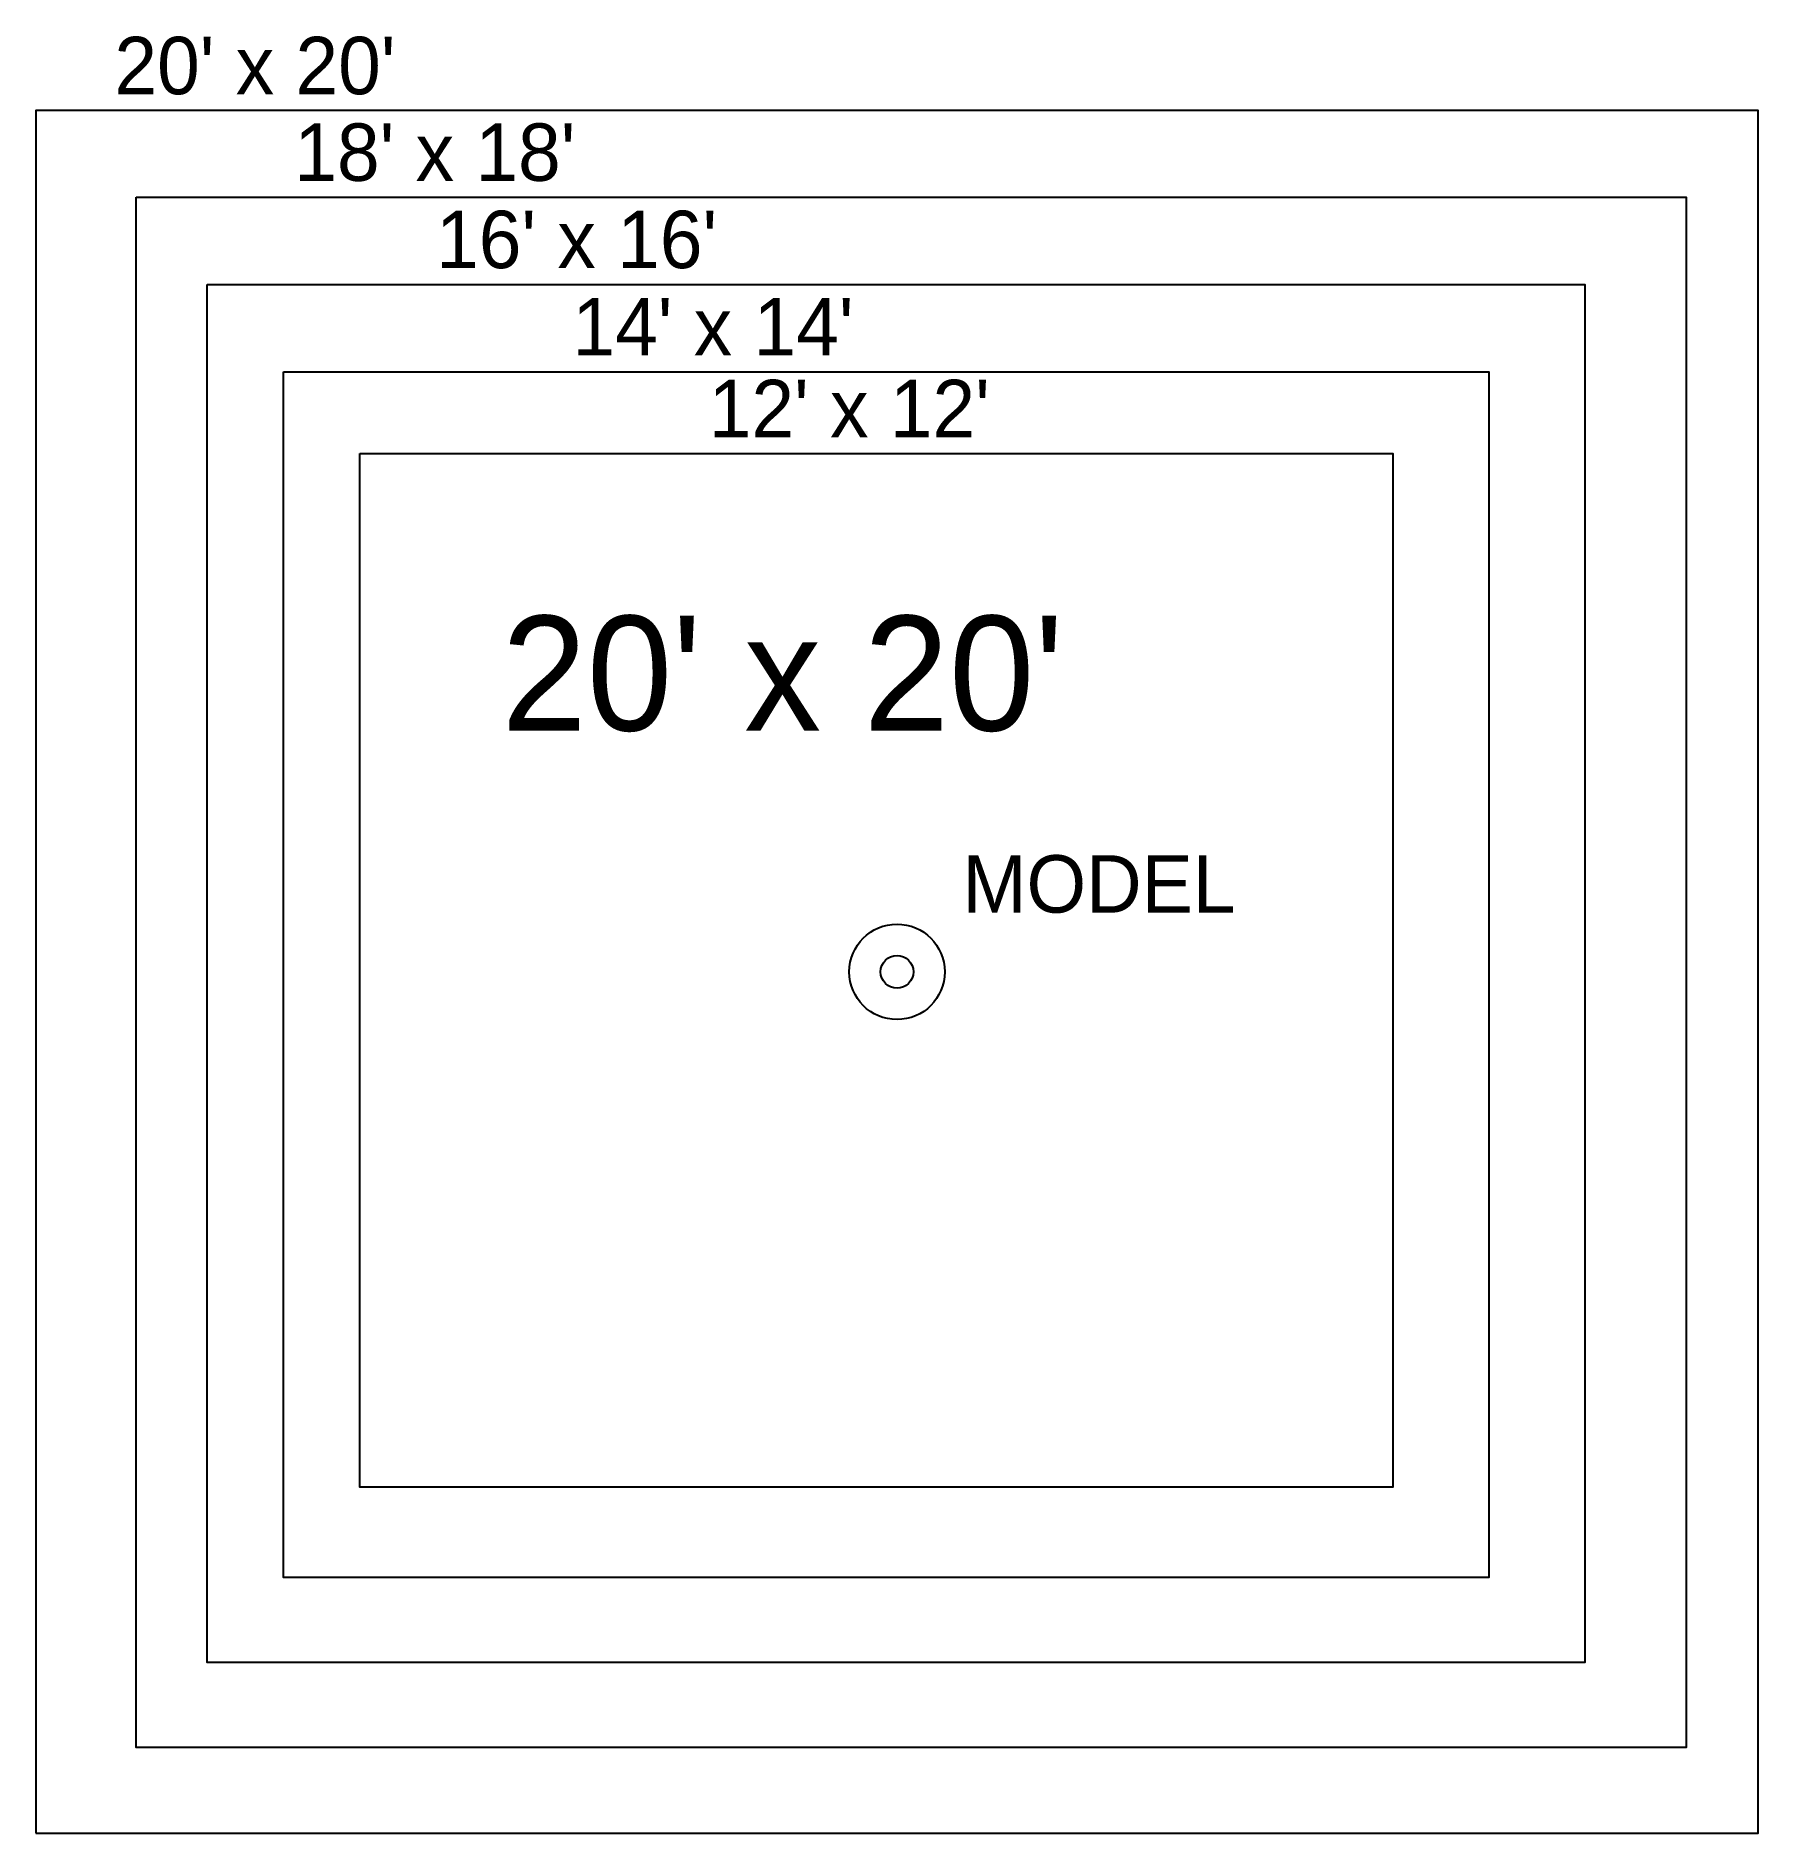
# Model space of a CAD drawing. Header units: feet. Extents: x -2362 to -2122, y 3758 to 4008.
import ezdxf

# ---------------------------------------------------------------- set-up
doc = ezdxf.new("R2010")
doc.units = ezdxf.units.FT
doc.header["$MEASUREMENT"] = 0
doc.layers.add('HeadCoverage', color=2, linetype='Continuous', plot=False)
doc.layers.add('Heads', color=1, linetype='Continuous')
doc.styles.get("Standard").update_dxf_attribs({"font": 'HCAD.SHX', "height": 8})

msp = doc.modelspace()

# ---------------------------------------------------------------- linework, layer by layer
at = {"layer": 'HeadCoverage'}
msp.add_lwpolyline([(-2362.44, 3758.01), (-2122.44, 3758.01), (-2122.44, 3998.01), (-2362.44, 3998.01)], close=True, dxfattribs=at)
at = {"layer": 'HeadCoverage', "flags": 128}
for points in [[(-2348.47, 3985.94), (-2132.47, 3985.94), (-2132.47, 3769.94), (-2348.47, 3769.94), (-2348.47, 3985.94)], [(-2338.59, 3973.78), (-2146.59, 3973.78), (-2146.59, 3781.78), (-2338.59, 3781.78), (-2338.59, 3973.78)], [(-2327.96, 3961.62), (-2159.96, 3961.62), (-2159.96, 3793.62), (-2327.96, 3793.62), (-2327.96, 3961.62)], [(-2317.32, 3950.22), (-2173.32, 3950.22), (-2173.32, 3806.22), (-2317.32, 3806.22), (-2317.32, 3950.22)]]:
    msp.add_lwpolyline(points, close=True, dxfattribs=at)
at = {"layer": 'Heads'}
for radius in [6.65, 2.28]:
    msp.add_circle((-2242.44, 3878.01), radius, dxfattribs=at)

# ---------------------------------------------------------------- texts
at = {"layer": 'HeadCoverage'}
for s, height, p in [("20' x 20'", 8, (-2351.51, 4000.29)), ("18' x 18'", 8, (-2326.44, 3988.22)), ("16' x 16'", 8, (-2306.68, 3976.06)), ("14' x 14'", 8, (-2287.68, 3963.9)), ("12' x 12'", 8, (-2268.68, 3952.5)), ("20' x 20'", 16, (-2297.56, 3911.62))]:
    msp.add_text(s, height=height, dxfattribs=at).set_placement(p)
at = {"layer": 'Heads'}
msp.add_attdef('MODEL', (-2233.31, 3886.26), 'model', height=8, dxfattribs=at)

doc.saveas('drawing.dxf')
